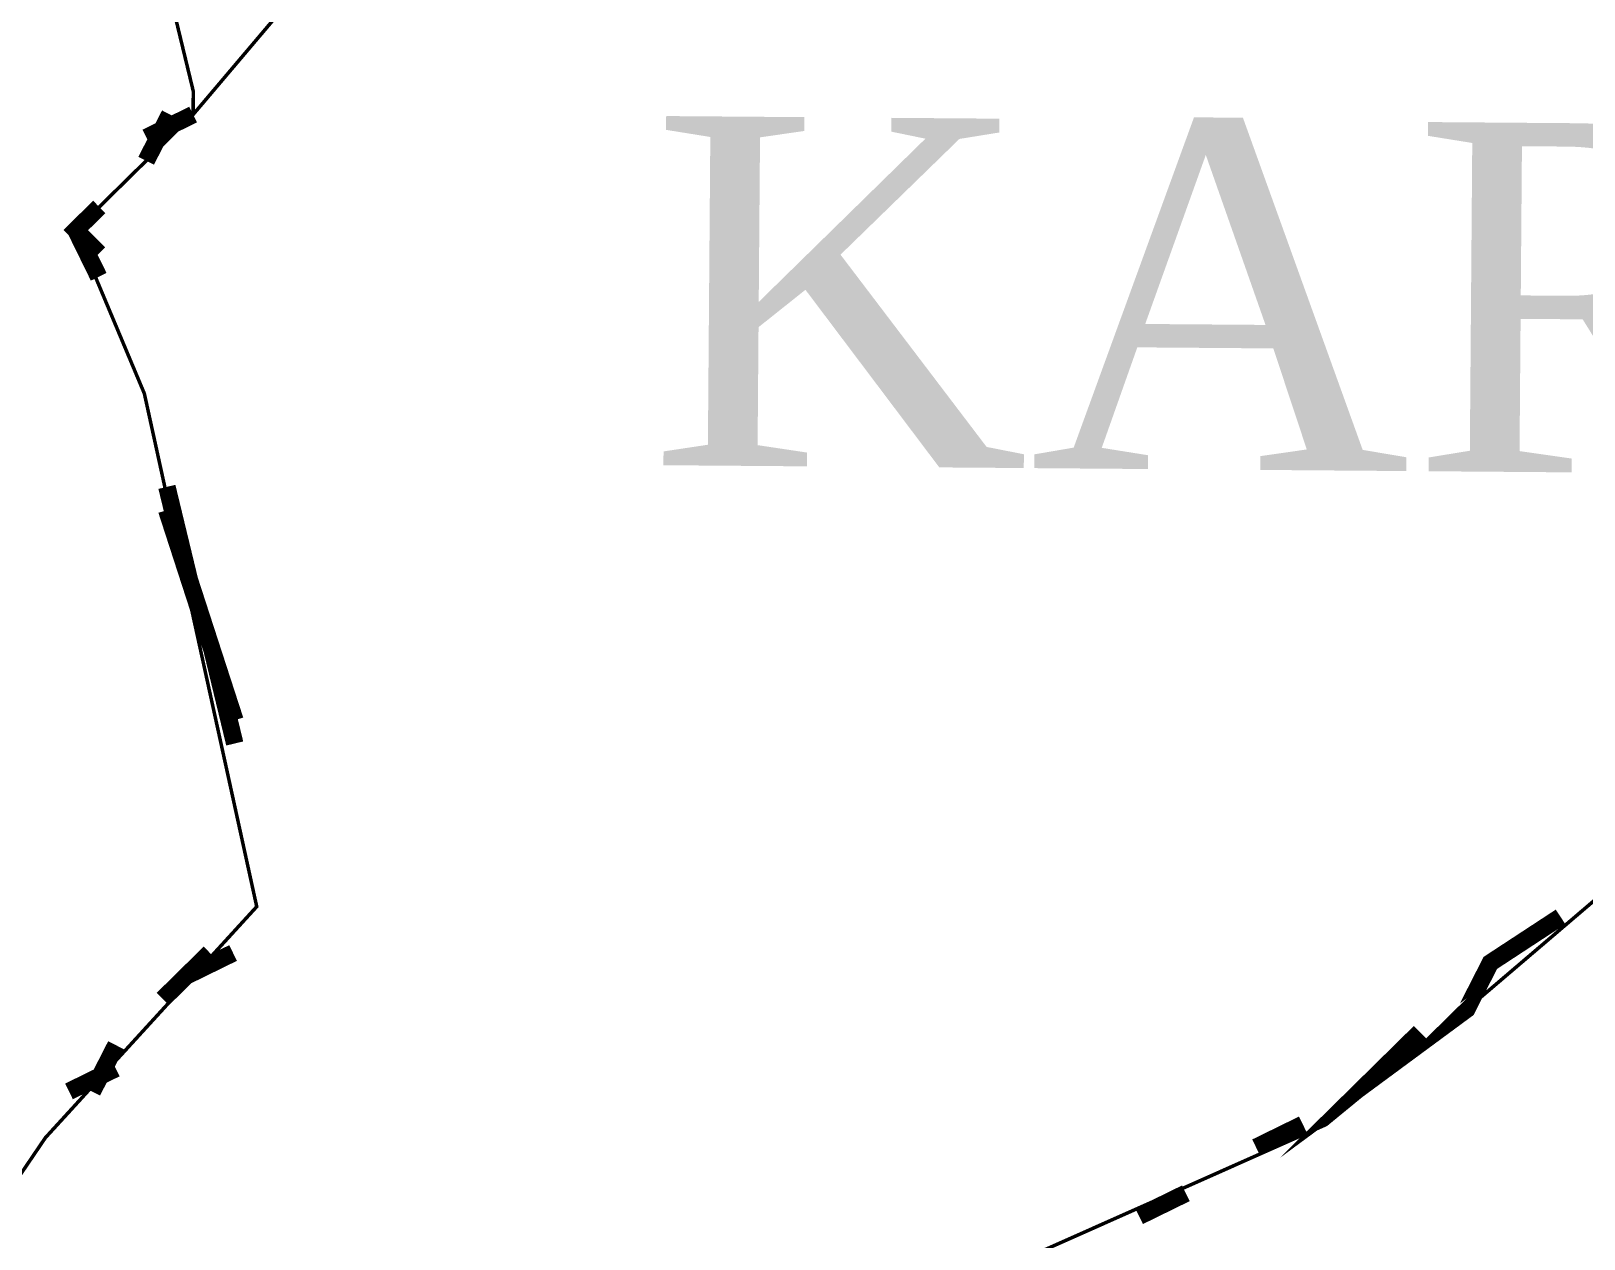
# Model space of a CAD drawing. Header units: metres. Extents: x 317370 to 326712, y 1824935 to 1838812.
# Drawn here: x 326020.7 to 326289.5, y 1829921.9 to 1830131 of the extents above; entities that cross this region are included whole.
import ezdxf

# ---------------------------------------------------------------- set-up
doc = ezdxf.new("R2010")
doc.units = ezdxf.units.M
doc.header["$MEASUREMENT"] = 0
for name, color, linetype in [('SURVEY PLOT BOUNDARY', 35, 'Continuous'), ('VILLAGE BOUNDARY', 212, 'Continuous'), ('VILLAGE NAME', 3, 'Continuous')]:
    doc.layers.add(name, color=color, linetype=linetype)
doc.styles.get("Standard").update_dxf_attribs({"font": 'times.ttf'})

# ---------------------------------------------------------------- blocks, each defined once
blk = doc.blocks.new('81')
at = {"layer": 'SURVEY PLOT BOUNDARY', "lineweight": 18, "const_width": 0.6046777579674942}
for points in [[(326158.1975983317, 1829680.292884412), (326066.1246168553, 1829761.65029173), (326062.1255302432, 1829765.713404996), (325978.1458031356, 1829851.038774993), (325978.2726899691, 1829867.164359726), (325998.7119750053, 1829903.288341946), (326006.8369510825, 1829911.287700808), (326015.0253705764, 1829927.349852037), (326023.1819843815, 1829939.380607743), (326059.7760571077, 1829979.409203117), (326040.3201450311, 1830068.258502583), (326028.4499399893, 1830096.573425793), (326048.762338192, 1830116.571823279), (326069.1064581031, 1830140.601616948)], [(326069.1064581031, 1830140.601616948), (326048.762338192, 1830116.571823279), (326048.7940599003, 1830120.603219462), (326037.08237942, 1830169.07512425)], [(326037.08237942, 1830169.07512425), (326048.7940599003, 1830120.603219462), (326048.762338192, 1830116.571823279), (326028.4499399893, 1830096.573425793), (326040.3201450311, 1830068.258502583), (326059.7760571077, 1829979.409203117), (326023.1819843815, 1829939.380607743), (326015.0253705764, 1829927.349852037), (326006.8369510825, 1829911.287700808), (325998.7119750053, 1829903.288341946), (325978.2726899691, 1829867.164359726), (325978.2092465524, 1829859.101567359), (325978.177524844, 1829855.070171176), (325978.1458031356, 1829851.038774993), (325974.1150787956, 1829851.070491415), (325966.0535461352, 1829851.133924919), (325957.8968483497, 1829839.103169874), (325941.8055047372, 1829843.261433066), (325877.4402982481, 1829859.894484514), (325756.6761688248, 1829881.002966017), (325704.1811673776, 1829869.321094255)], [(326330.1223507346, 1830013.566750661), (326269.2485995432, 1829961.63435057), (326244.9053923592, 1829941.667586186), (326111.4145717681, 1829882.243293948), (326102.9406568989, 1829829.898577068), (326074.4398392023, 1829793.838028353), (326062.1255302432, 1829765.713404996), (326074.4398392023, 1829793.838028353), (326102.9406568989, 1829829.898577068), (326111.4145717681, 1829882.243293948), (326244.9053923592, 1829941.667586186), (326269.2485995432, 1829961.63435057), (326330.1223507346, 1830013.566750661)]]:
    blk.add_lwpolyline(points, dxfattribs=at)
at = {"layer": 'VILLAGE BOUNDARY', "lineweight": 50, "const_width": 3.023388789837471}
for points in [[(326040.6373621148, 1830108.572464417), (326044.7315298716, 1830116.603540361)], [(326048.762338192, 1830116.571823279), (326040.6690838232, 1830112.6038606)], [(326032.5123860376, 1830100.573105554), (326028.4499399893, 1830096.573425793), (326032.4489426209, 1830092.510313187)], [(326032.4172209125, 1830088.478917004), (326028.4499399893, 1830096.573425793)], [(326044.2239825376, 1830052.101201427), (326048.1279040246, 1830035.943899611), (326055.9990224543, 1830011.692089667)], [(326055.9673007459, 1830007.660693484), (326052.0634632394, 1830023.817994639), (326044.1922608292, 1830048.069805244)], [(326285.4984677171, 1829977.633068955), (326273.3427673, 1829969.665426515), (326269.2485995432, 1829961.63435057), (326253.0303690973, 1829949.667029029), (326261.1553451744, 1829957.666387891)], [(326043.5261049534, 1829963.410485393), (326051.6510810306, 1829971.409844255)], [(326055.6818053706, 1829971.378127833), (326047.5886349822, 1829967.410164494)], [(326035.4011288763, 1829955.411126531), (326031.3069611195, 1829947.380050586)], [(326027.2762367795, 1829947.411767008), (326035.3694071679, 1829951.379730348)], [(326232.7814136505, 1829937.731339929), (326240.8746680192, 1829941.699302608)], [(326220.6257132333, 1829929.763697489), (326212.5324588645, 1829925.79573481)]]:
    blk.add_lwpolyline(points, dxfattribs=at)
at = {"layer": 'VILLAGE NAME', "insert": (326104.7091629166, 1830054.651554636), "char_height": 60.46777579674943, "attachment_point": 7, "rotation": 359.5491679764858}
blk.add_mtext(' KARIVANE', dxfattribs=at)

msp = doc.modelspace()

# ---------------------------------------------------------------- block references
msp.add_blockref('81', (0, 0))

doc.saveas('drawing.dxf')
